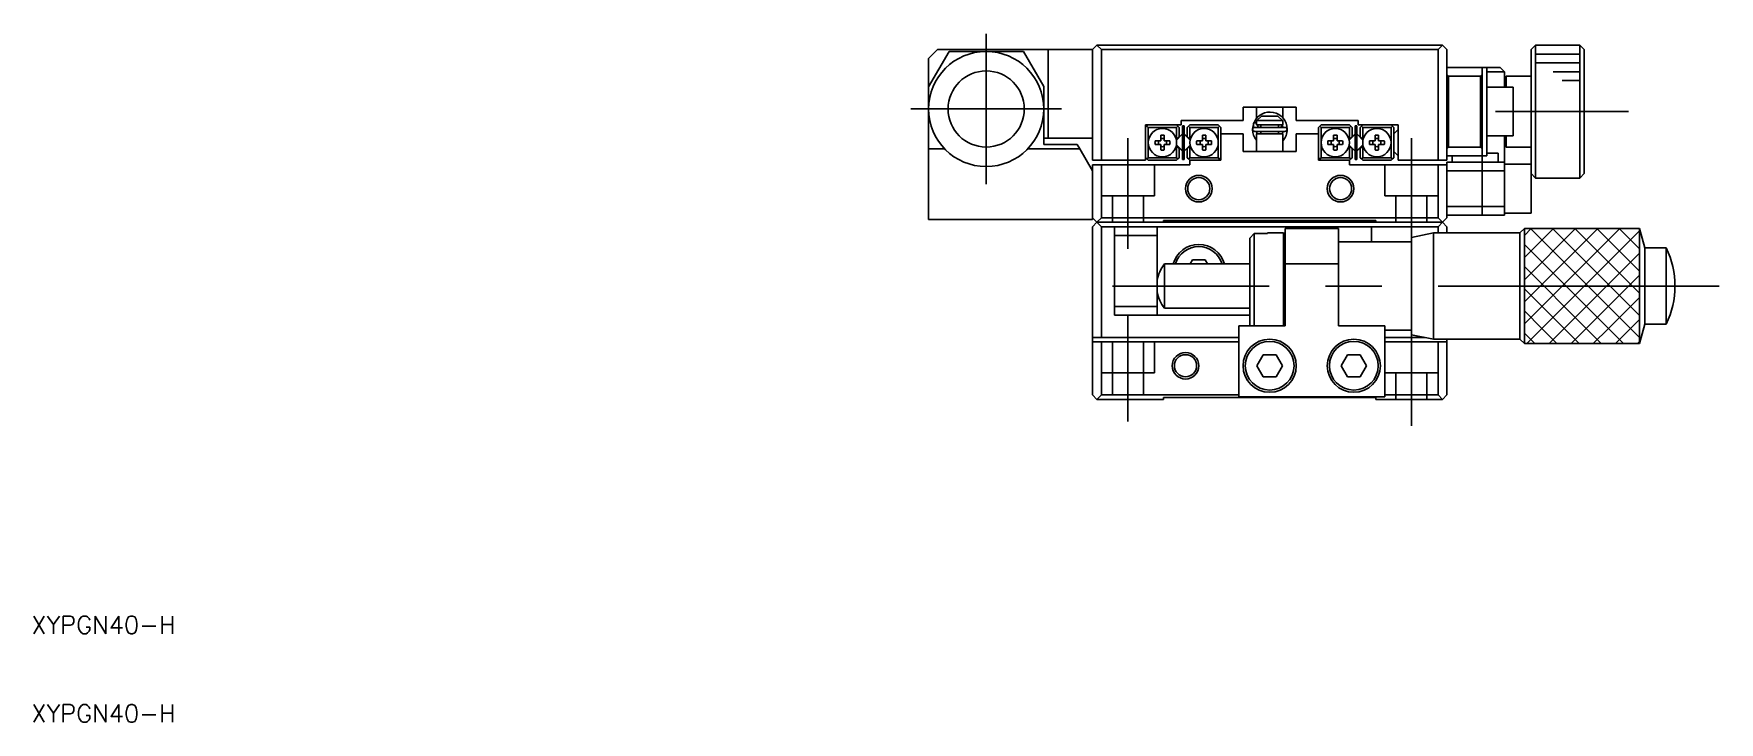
# Model space of a CAD drawing. Extents: x 181 to 534, y -40 to 193.
# Drawn here: x 181.3 to 371.5, y -39.9 to 37.9 of the extents above; entities that cross this region are included whole.
import ezdxf

# ---------------------------------------------------------------- set-up
doc = ezdxf.new("R2010")
doc.units = 0
doc.linetypes.add('CENTER', pattern=[50.8, 31.75, -6.35, 6.35, -6.35])
doc.linetypes.add('DASHED', pattern=[19.05, 12.7, -6.35])
doc.layers.get('0').update_dxf_attribs({"linetype": 'CONTINUOUS'})
doc.layers.add('CENTER', color=1, linetype='CENTER')
doc.styles.get("Standard").update_dxf_attribs({"font": 'txt.shx'})

msp = doc.modelspace()

# ---------------------------------------------------------------- linework, layer by layer
at = {"color": 7, "linetype": 'CONTINUOUS'}
for p, q in [((301.26, 36.55), (300.76, 36.05)), ((301.76, 36.05), (301.26, 36.55)), ((301.26, 36.55), (340.26, 36.55)), ((340.26, 36.55), (339.76, 36.05)), ((340.76, 36.05), (340.26, 36.55)), ((350.76, 36.55), (350.26, 36.05)), ((350.76, 36.55), (350.76, 21.55)), ((355.76, 36.55), (350.76, 36.55)), ((355.76, 21.55), (355.76, 36.55)), ((356.26, 36.05), (355.76, 36.55)), ((283.26, 36.05), (282.26, 35.05)), ((284.57, 35.85), (282.26, 31.85)), ((282.26, 31.85), (282.26, 35.05)), ((283.26, 36.05), (295.76, 36.05)), ((284.57, 35.85), (288.76, 35.85)), ((288.76, 35.85), (292.97, 35.85)), ((295.26, 31.88), (292.97, 35.85)), ((295.76, 36.05), (300.76, 36.05)), ((295.76, 36.05), (295.76, 26.05)), ((300.76, 23.55), (300.76, 36.05)), ((301.76, 36.05), (301.76, 23.55)), ((339.76, 36.05), (301.76, 36.05)), ((339.76, 23.55), (339.76, 36.05)), ((340.76, 36.05), (340.76, 23.55)), ((350.26, 23.1), (350.26, 36.05)), ((356.26, 36.05), (356.26, 22.05)), ((356.26, 36.05), (356.26, 22.05)), ((356.26, 36.05), (356.26, 36.05)), ((340.76, 34.05), (344.76, 34.05)), ((340.76, 33.25), (340.96, 33.05)), ((340.96, 33.05), (340.96, 25.05)), ((344.56, 33.05), (340.96, 33.05)), ((344.56, 33.05), (344.76, 33.25)), ((344.56, 25.05), (344.56, 33.05)), ((344.76, 34.05), (344.76, 33.25)), ((344.76, 34.05), (345.26, 34.05)), ((344.76, 33.25), (344.76, 32.92)), ((344.76, 32.92), (344.76, 33.25)), ((344.76, 32.05), (344.76, 32.92)), ((345.26, 34.05), (346.76, 34.05)), ((345.26, 34.05), (345.26, 32.05)), ((347.26, 33.55), (345.26, 33.55)), ((347.26, 33.55), (346.76, 34.05)), ((347.26, 33.55), (347.26, 31.8)), ((347.46, 33.05), (347.26, 32.85)), ((347.46, 33.05), (347.46, 31.8)), ((350.26, 33.05), (347.46, 33.05)), ((282.26, 29.35), (282.26, 31.85)), ((295.26, 29.35), (295.26, 31.88)), ((344.76, 32.05), (344.76, 26.05)), ((345.26, 26.05), (345.26, 32.05)), ((348.26, 31.8), (345.26, 31.8)), ((348.26, 26.3), (348.26, 31.8)), ((282.26, 24.85), (282.26, 29.35)), ((295.26, 25.35), (295.26, 29.35)), ((317.76, 29.55), (323.76, 29.55)), ((317.76, 28.05), (317.76, 29.55)), ((319.26, 29.55), (319.26, 28.27)), ((319.32, 28.05), (319.85, 28.55)), ((319.84, 28.55), (319.85, 28.55)), ((319.85, 28.55), (321.68, 28.55)), ((321.68, 28.55), (322.21, 28.05)), ((322.26, 28.31), (322.26, 29.55)), ((323.76, 29.55), (323.76, 28.05)), ((306.76, 27.55), (310.76, 27.55)), ((306.76, 23.55), (306.76, 27.55)), ((306.91, 27.4), (306.76, 27.25)), ((306.91, 27.4), (307.06, 27.55)), ((307.06, 27.25), (306.91, 27.4)), ((310.26, 27.25), (307.06, 27.25)), ((307.06, 27.25), (307.06, 25.55)), ((310.26, 27.55), (310.41, 27.4)), ((310.41, 27.4), (310.26, 27.25)), ((310.26, 25.95), (310.26, 27.25)), ((310.56, 27.25), (310.41, 27.4)), ((310.56, 27.25), (310.56, 26.25)), ((310.76, 28.05), (317.76, 28.05)), ((310.76, 27.55), (310.76, 28.05)), ((311.11, 27.45), (310.91, 27.45)), ((310.91, 27.45), (310.91, 23.65)), ((311.11, 27.45), (311.11, 23.65)), ((311.61, 27.4), (311.46, 27.25)), ((311.46, 26.25), (311.46, 27.25)), ((311.61, 27.4), (311.76, 27.55)), ((311.76, 27.25), (311.61, 27.4)), ((311.76, 27.55), (314.96, 27.55)), ((311.76, 27.25), (311.76, 25.95)), ((314.96, 27.25), (311.76, 27.25)), ((314.96, 27.55), (315.11, 27.4)), ((315.11, 27.4), (314.96, 27.25)), ((314.96, 25.55), (314.96, 27.25)), ((315.26, 27.25), (315.11, 27.4)), ((315.26, 27.25), (315.26, 26.55)), ((318.97, 27.77), (318.83, 27.08)), ((318.94, 27.66), (318.93, 27.62)), ((318.93, 27.62), (318.93, 27.59)), ((318.93, 27.59), (318.93, 27.55)), ((318.93, 27.55), (318.93, 27.52)), ((318.93, 27.52), (318.93, 27.48)), ((318.93, 27.48), (318.94, 27.45)), ((318.95, 27.7), (318.94, 27.66)), ((318.94, 27.45), (318.94, 27.41)), ((318.94, 27.41), (318.95, 27.38)), ((318.96, 27.76), (318.95, 27.73)), ((318.95, 27.73), (318.95, 27.7)), ((318.95, 27.38), (318.96, 27.34)), ((318.98, 27.8), (318.96, 27.76)), ((318.96, 27.34), (318.97, 27.31)), ((318.97, 27.31), (318.98, 27.27)), ((318.99, 27.83), (318.98, 27.8)), ((318.98, 27.27), (318.99, 27.26)), ((319, 27.86), (318.99, 27.83)), ((318.99, 27.84), (319.25, 27.76)), ((319, 27.83), (318.99, 27.83)), ((318.99, 27.83), (318.99, 27.83)), ((318.99, 27.83), (318.99, 27.83)), ((319.01, 27.83), (319, 27.83)), ((319, 27.83), (319, 27.83)), ((319.02, 27.83), (319.01, 27.83)), ((319.01, 27.83), (319.01, 27.83)), ((319.03, 27.83), (319.02, 27.83)), ((319.04, 27.83), (319.03, 27.83)), ((319.06, 27.82), (319.04, 27.83)), ((322.5, 27.27), (319.05, 27.27)), ((319.05, 26.82), (322.5, 26.82)), ((319.07, 27.82), (319.06, 27.82)), ((319.08, 27.82), (319.07, 27.82)), ((319.1, 27.81), (319.08, 27.82)), ((319.11, 27.81), (319.1, 27.81)), ((319.13, 27.8), (319.11, 27.81)), ((319.14, 27.79), (319.13, 27.8)), ((319.16, 27.79), (319.14, 27.79)), ((319.18, 27.78), (319.16, 27.79)), ((319.19, 27.77), (319.18, 27.78)), ((319.21, 27.77), (319.19, 27.77)), ((319.23, 27.76), (319.21, 27.77)), ((319.24, 27.75), (319.23, 27.76)), ((319.26, 27.74), (319.24, 27.75)), ((319.25, 27.76), (319.26, 27.75)), ((319.26, 28.27), (319.26, 28.27)), ((319.26, 28.27), (319.26, 28.27)), ((319.32, 28.05), (319.26, 28.05)), ((319.26, 28.05), (319.26, 27.55)), ((319.26, 27.55), (319.76, 27.55)), ((319.26, 27.55), (322.26, 27.55)), ((319.36, 26.55), (319.29, 26.82)), ((322.21, 28.05), (319.32, 28.05)), ((319.38, 27.53), (319.38, 27.55)), ((319.38, 27.55), (319.38, 27.55)), ((319.38, 27.52), (319.38, 27.53)), ((319.38, 27.51), (319.38, 27.52)), ((319.38, 27.49), (319.38, 27.51)), ((319.39, 27.48), (319.38, 27.49)), ((319.39, 27.47), (319.39, 27.48)), ((319.39, 27.45), (319.39, 27.47)), ((319.4, 27.44), (319.39, 27.45)), ((319.41, 27.43), (319.4, 27.44)), ((319.41, 27.42), (319.41, 27.43)), ((319.42, 27.4), (319.41, 27.42)), ((319.43, 27.39), (319.42, 27.4)), ((319.43, 27.38), (319.43, 27.39)), ((319.44, 27.37), (319.43, 27.38)), ((319.45, 27.36), (319.44, 27.37)), ((319.46, 27.35), (319.45, 27.36)), ((319.47, 27.34), (319.46, 27.35)), ((319.48, 27.33), (319.47, 27.34)), ((319.49, 27.33), (319.48, 27.33)), ((319.5, 27.32), (319.49, 27.33)), ((319.51, 27.31), (319.5, 27.32)), ((319.53, 27.3), (319.51, 27.31)), ((319.54, 27.3), (319.53, 27.3)), ((319.55, 27.29), (319.54, 27.3)), ((319.56, 27.29), (319.55, 27.29)), ((319.58, 27.28), (319.56, 27.29)), ((319.59, 27.28), (319.58, 27.28)), ((319.6, 27.28), (319.59, 27.28)), ((319.61, 27.28), (319.6, 27.28)), ((319.63, 27.27), (319.61, 27.28)), ((319.64, 27.27), (319.63, 27.27)), ((319.65, 27.27), (319.64, 27.27)), ((321.76, 27.55), (319.76, 27.55)), ((319.76, 27.55), (321.76, 27.55)), ((319.76, 27.55), (319.76, 27.27)), ((319.76, 26.82), (319.76, 26.55)), ((321.76, 27.55), (322.26, 27.55)), ((321.76, 27.27), (321.76, 27.55)), ((321.76, 26.55), (321.76, 26.82)), ((321.92, 27.27), (321.9, 27.27)), ((321.9, 27.27), (321.9, 27.27)), ((321.93, 27.28), (321.92, 27.27)), ((321.94, 27.28), (321.93, 27.28)), ((321.96, 27.28), (321.94, 27.28)), ((321.97, 27.28), (321.96, 27.28)), ((321.98, 27.29), (321.97, 27.28)), ((322, 27.29), (321.98, 27.29)), ((322.01, 27.3), (322, 27.29)), ((322.02, 27.3), (322.01, 27.3)), ((322.03, 27.31), (322.02, 27.3)), ((322.04, 27.32), (322.03, 27.31)), ((322.06, 27.32), (322.04, 27.32)), ((322.07, 27.33), (322.06, 27.32)), ((322.08, 27.34), (322.07, 27.33)), ((322.09, 27.35), (322.08, 27.34)), ((322.1, 27.36), (322.09, 27.35)), ((322.11, 27.37), (322.1, 27.36)), ((322.12, 27.38), (322.11, 27.37)), ((322.13, 27.4), (322.12, 27.39)), ((322.12, 27.39), (322.12, 27.38)), ((322.14, 27.41), (322.13, 27.4)), ((322.15, 27.44), (322.14, 27.42)), ((322.14, 27.42), (322.14, 27.41)), ((322.16, 27.45), (322.15, 27.44)), ((322.17, 27.49), (322.16, 27.48)), ((322.16, 27.48), (322.16, 27.46)), ((322.16, 27.46), (322.16, 27.45)), ((322.17, 27.55), (322.17, 27.54)), ((322.17, 27.54), (322.17, 27.53)), ((322.17, 27.53), (322.17, 27.52)), ((322.17, 27.52), (322.17, 27.5)), ((322.17, 27.5), (322.17, 27.49)), ((322.19, 27.55), (322.26, 27.27)), ((322.26, 26.82), (322.19, 26.55)), ((322.26, 28.05), (322.21, 28.05)), ((322.26, 27.55), (322.26, 28.05)), ((322.56, 27.83), (322.56, 27.84)), ((322.56, 27.83), (322.56, 27.84)), ((322.59, 27.77), (322.56, 27.83)), ((323.76, 28.05), (330.76, 28.05)), ((326.26, 27.25), (326.41, 27.4)), ((326.26, 27.25), (326.26, 26.55)), ((326.56, 27.55), (326.41, 27.4)), ((326.41, 27.4), (326.56, 27.25)), ((329.76, 27.55), (326.56, 27.55)), ((326.56, 27.25), (329.76, 27.25)), ((326.56, 25.55), (326.56, 27.25)), ((329.91, 27.4), (329.76, 27.55)), ((329.76, 27.25), (329.91, 27.4)), ((329.76, 27.25), (329.76, 25.95)), ((329.91, 27.4), (330.06, 27.25)), ((330.06, 26.25), (330.06, 27.25)), ((330.41, 27.45), (330.61, 27.45)), ((330.41, 27.45), (330.41, 23.65)), ((330.61, 27.45), (330.61, 23.65)), ((330.76, 28.05), (330.76, 27.55)), ((330.76, 27.55), (335.26, 27.55)), ((330.96, 27.25), (331.11, 27.4)), ((330.96, 27.25), (330.96, 26.25)), ((331.26, 27.55), (331.11, 27.4)), ((331.11, 27.4), (331.26, 27.25)), ((331.26, 27.25), (334.46, 27.25)), ((331.26, 25.95), (331.26, 27.25)), ((334.61, 27.4), (334.46, 27.55)), ((334.46, 27.25), (334.61, 27.4)), ((334.46, 27.25), (334.46, 25.55)), ((334.61, 27.4), (334.76, 27.25)), ((334.76, 23.85), (334.76, 27.25)), ((335.03, 26.8), (334.78, 26.55)), ((335.26, 27.03), (335.03, 26.8)), ((335.26, 27.55), (335.26, 23.55)), ((282.26, 16.85), (282.26, 24.85)), ((284.07, 24.85), (282.26, 24.85)), ((299.32, 24.85), (293.45, 24.85)), ((295.76, 26.05), (295.26, 26.05)), ((299.03, 25.35), (295.26, 25.35)), ((300.76, 26.05), (295.76, 26.05)), ((299.32, 24.85), (299.03, 25.35)), ((300.76, 22.35), (299.32, 24.85)), ((307.06, 25.55), (307.06, 23.85)), ((308.46, 25.75), (307.83, 25.75)), ((307.83, 25.35), (308.46, 25.35)), ((308.46, 26.38), (308.46, 25.75)), ((308.46, 25.35), (308.46, 24.73)), ((308.86, 25.75), (308.86, 26.38)), ((309.49, 25.75), (308.86, 25.75)), ((308.86, 24.73), (308.86, 25.35)), ((308.86, 25.35), (309.49, 25.35)), ((310.22, 25.91), (310.26, 25.95)), ((310.26, 25.15), (310.22, 25.19)), ((310.85, 26.45), (310.23, 25.84)), ((310.23, 25.27), (310.85, 24.65)), ((310.5, 25.04), (310.24, 25.3)), ((310.26, 25.95), (310.56, 26.25)), ((310.26, 23.85), (310.26, 25.15)), ((310.56, 24.85), (310.26, 25.15)), ((310.89, 24.65), (310.5, 25.04)), ((310.56, 24.85), (310.56, 23.85)), ((311.13, 26.45), (311.78, 25.81)), ((311.79, 25.84), (311.17, 26.45)), ((311.17, 24.65), (311.79, 25.27)), ((311.46, 26.25), (311.76, 25.95)), ((311.76, 25.15), (311.46, 24.85)), ((311.46, 23.85), (311.46, 24.85)), ((311.76, 25.95), (311.8, 25.91)), ((311.8, 25.19), (311.76, 25.15)), ((311.76, 25.15), (311.76, 23.85)), ((313.16, 25.75), (312.53, 25.75)), ((312.53, 25.35), (313.16, 25.35)), ((313.16, 26.38), (313.16, 25.75)), ((313.16, 25.35), (313.16, 24.73)), ((313.56, 25.75), (313.56, 26.38)), ((314.19, 25.75), (313.56, 25.75)), ((313.56, 24.73), (313.56, 25.35)), ((313.56, 25.35), (314.19, 25.35)), ((314.96, 23.85), (314.96, 25.55)), ((315.26, 26.55), (315.26, 23.55)), ((317.76, 26.55), (315.26, 26.55)), ((317.76, 24.55), (317.76, 26.55)), ((322.26, 26.55), (319.26, 26.55)), ((319.26, 26.55), (319.26, 24.55)), ((322.26, 24.55), (322.26, 26.55)), ((326.26, 26.55), (323.76, 26.55)), ((323.76, 26.55), (323.76, 24.55)), ((326.26, 23.55), (326.26, 26.55)), ((326.56, 23.85), (326.56, 25.55)), ((327.33, 25.75), (327.96, 25.75)), ((327.96, 25.35), (327.33, 25.35)), ((327.96, 25.75), (327.96, 26.38)), ((327.96, 24.73), (327.96, 25.35)), ((328.36, 26.38), (328.36, 25.75)), ((328.36, 25.75), (328.99, 25.75)), ((328.36, 25.35), (328.36, 24.73)), ((328.99, 25.35), (328.36, 25.35)), ((329.76, 25.95), (329.72, 25.91)), ((329.72, 25.19), (329.76, 25.15)), ((330.35, 26.45), (329.73, 25.84)), ((329.73, 25.27), (330.35, 24.65)), ((330.39, 26.45), (329.74, 25.81)), ((330.06, 26.25), (329.76, 25.95)), ((329.76, 25.15), (329.76, 23.85)), ((329.76, 25.15), (330.06, 24.85)), ((330.06, 23.85), (330.06, 24.85)), ((330.63, 24.65), (331.02, 25.04)), ((331.29, 25.84), (330.67, 26.45)), ((330.67, 24.65), (331.29, 25.27)), ((331.26, 25.95), (330.96, 26.25)), ((330.96, 24.85), (331.26, 25.15)), ((330.96, 24.85), (330.96, 23.85)), ((331.02, 25.04), (331.28, 25.3)), ((331.3, 25.91), (331.26, 25.95)), ((331.26, 25.15), (331.3, 25.19)), ((331.26, 23.85), (331.26, 25.15)), ((332.03, 25.75), (332.66, 25.75)), ((332.66, 25.35), (332.03, 25.35)), ((332.66, 25.75), (332.66, 26.38)), ((332.66, 24.73), (332.66, 25.35)), ((333.06, 26.38), (333.06, 25.75)), ((333.06, 25.75), (333.69, 25.75)), ((333.06, 25.35), (333.06, 24.73)), ((333.69, 25.35), (333.06, 25.35)), ((334.46, 25.55), (334.46, 23.85)), ((334.78, 25.55), (334.78, 26.55)), ((334.78, 24.55), (334.78, 25.55)), ((340.96, 25.05), (340.76, 24.85)), ((340.96, 25.05), (344.56, 25.05)), ((344.76, 24.85), (344.56, 25.05)), ((344.76, 25.18), (344.76, 26.05)), ((344.76, 25.18), (344.76, 24.85)), ((344.76, 24.85), (344.76, 25.18)), ((344.76, 24.85), (344.76, 24.05)), ((345.26, 26.3), (348.26, 26.3)), ((345.26, 26.05), (345.26, 24.05)), ((347.26, 26.3), (347.26, 25.35)), ((347.26, 23.35), (347.26, 25.35)), ((347.26, 25.25), (347.46, 25.05)), ((347.46, 26.3), (347.46, 25.05)), ((347.46, 25.05), (350.26, 25.05)), ((301.76, 23.55), (300.76, 23.55)), ((300.76, 17.05), (300.76, 23.05)), ((300.76, 23.05), (301.76, 23.05)), ((301.76, 23.55), (306.76, 23.55)), ((301.76, 23.05), (301.76, 17.05)), ((311.76, 23.05), (301.76, 23.05)), ((306.76, 23.85), (306.91, 23.7)), ((306.91, 23.7), (307.06, 23.85)), ((307.06, 23.55), (306.91, 23.7)), ((307.06, 23.85), (310.26, 23.85)), ((310.26, 23.55), (307.06, 23.55)), ((310.26, 23.85), (310.41, 23.7)), ((310.41, 23.7), (310.26, 23.55)), ((310.41, 23.7), (310.56, 23.85)), ((310.91, 23.65), (311.11, 23.65)), ((311.46, 23.85), (311.61, 23.7)), ((311.61, 23.7), (311.76, 23.85)), ((311.76, 23.55), (311.61, 23.7)), ((311.76, 23.85), (314.96, 23.85)), ((311.76, 23.55), (311.76, 23.05)), ((315.26, 23.55), (311.76, 23.55)), ((314.96, 23.85), (315.11, 23.7)), ((315.11, 23.7), (314.96, 23.55)), ((315.11, 23.7), (315.26, 23.85)), ((319.68, 24.55), (317.76, 24.55)), ((321.83, 24.55), (319.68, 24.55)), ((323.76, 24.55), (321.83, 24.55)), ((326.41, 23.7), (326.26, 23.85)), ((329.76, 23.55), (326.26, 23.55)), ((326.56, 23.85), (326.41, 23.7)), ((326.41, 23.7), (326.56, 23.55)), ((329.76, 23.85), (326.56, 23.85)), ((329.91, 23.7), (329.76, 23.85)), ((329.76, 23.55), (329.91, 23.7)), ((329.76, 23.05), (329.76, 23.55)), ((339.76, 23.05), (329.76, 23.05)), ((330.06, 23.85), (329.91, 23.7)), ((330.61, 23.65), (330.41, 23.65)), ((331.11, 23.7), (330.96, 23.85)), ((331.26, 23.85), (331.11, 23.7)), ((331.11, 23.7), (331.26, 23.55)), ((334.46, 23.85), (331.26, 23.85)), ((331.26, 23.55), (334.46, 23.55)), ((334.61, 23.7), (334.46, 23.85)), ((334.46, 23.55), (334.61, 23.7)), ((334.76, 23.85), (334.61, 23.7)), ((334.78, 24.55), (335.03, 24.3)), ((335.03, 24.3), (335.26, 24.07)), ((335.26, 23.55), (339.76, 23.55)), ((340.76, 23.55), (339.76, 23.55)), ((339.76, 17.05), (339.76, 23.05)), ((339.76, 23.05), (340.76, 23.05)), ((344.76, 24.05), (340.76, 24.05)), ((340.76, 23.05), (340.76, 23.35)), ((340.76, 23.35), (344.76, 23.35)), ((340.76, 23.05), (340.76, 17.05)), ((341.36, 23.35), (341.36, 24.05)), ((344.76, 23.35), (344.76, 24.05)), ((345.26, 24.05), (344.76, 24.05)), ((344.76, 23.35), (347.26, 23.35)), ((344.76, 22.35), (344.76, 23.35)), ((344.76, 23.35), (344.76, 22.35)), ((345.26, 24.35), (346.56, 24.35)), ((346.56, 23.35), (346.56, 24.35)), ((347.26, 23.35), (347.26, 22.35)), ((350.26, 23.1), (347.26, 23.1)), ((350.26, 17.6), (350.26, 23.1)), ((344.76, 22.35), (340.76, 22.35)), ((347.26, 22.35), (344.76, 22.35)), ((344.76, 22.35), (344.76, 18.35)), ((344.76, 18.35), (344.76, 22.35)), ((347.26, 18.35), (347.26, 22.35)), ((350.26, 22.05), (350.76, 21.55)), ((350.76, 21.55), (350.76, 21.55)), ((350.76, 21.55), (355.76, 21.55)), ((355.76, 21.55), (356.26, 22.05)), ((340.76, 18.35), (344.76, 18.35)), ((344.76, 17.35), (340.76, 17.35)), ((344.76, 18.35), (347.26, 18.35)), ((344.76, 17.35), (344.76, 18.35)), ((344.76, 18.35), (344.76, 17.35)), ((347.26, 17.35), (344.76, 17.35)), ((347.26, 18.35), (347.26, 17.35)), ((347.26, 17.6), (350.26, 17.6)), ((282.26, 16.85), (300.76, 16.85)), ((300.76, 16.85), (300.76, 17.05)), ((301.26, 16.55), (300.76, 17.05)), ((301.26, 16.55), (300.76, 16.05)), ((300.76, 3.55), (300.76, 16.05)), ((301.76, 17.05), (301.26, 16.55)), ((301.76, 16.05), (301.26, 16.55)), ((301.26, 16.55), (340.26, 16.55)), ((308.76, 16.55), (301.26, 16.55)), ((301.76, 17.05), (339.76, 17.05)), ((303.26, 16.05), (301.76, 16.05)), ((301.76, 16.05), (301.76, 3.55)), ((303.26, 15.05), (303.26, 16.05)), ((303.26, 16.05), (308.06, 16.05)), ((308.06, 16.05), (308.06, 15.05)), ((308.06, 16.05), (332.26, 16.05)), ((308.76, 16.75), (332.76, 16.75)), ((308.76, 16.55), (308.76, 16.75)), ((318.51, 14.76), (319.01, 15.27)), ((319.01, 15.27), (319.01, 4.85)), ((319.01, 15.27), (320.51, 15.27)), ((320.51, 15.27), (320.51, 15.35)), ((322.31, 15.35), (320.51, 15.35)), ((322.31, 4.85), (322.31, 15.35)), ((322.51, 15.15), (322.31, 15.35)), ((322.51, 11.85), (322.51, 15.85)), ((322.51, 15.85), (328.51, 15.85)), ((328.51, 15.85), (328.51, 11.85)), ((332.26, 16.05), (332.26, 14.35)), ((339.76, 16.05), (332.26, 16.05)), ((332.76, 16.75), (332.76, 16.55)), ((340.26, 16.55), (332.76, 16.55)), ((339.26, 15.35), (336.76, 14.85)), ((339.26, 15.35), (339.26, 3.35)), ((349.01, 15.35), (339.26, 15.35)), ((340.26, 16.55), (339.76, 17.05)), ((340.26, 16.55), (339.76, 16.05)), ((339.76, 15.35), (339.76, 16.05)), ((340.76, 17.05), (340.26, 16.55)), ((340.76, 16.05), (340.26, 16.55)), ((340.76, 16.05), (340.76, 15.35)), ((349.51, 15.85), (349.01, 15.35)), ((349.01, 15.35), (349.01, 3.35)), ((349.51, 15.85), (362.51, 15.85)), ((349.51, 2.85), (349.51, 15.85)), ((363.1, 13.65), (362.51, 15.85)), ((362.51, 15.85), (362.51, 2.85)), ((308.06, 15.05), (303.26, 15.05)), ((303.26, 15.05), (303.26, 7.05)), ((308.06, 7.05), (308.06, 15.05)), ((318.51, 4.85), (318.51, 14.76)), ((336.76, 14.35), (328.51, 14.35)), ((336.76, 14.85), (336.76, 3.85)), ((363.1, 13.65), (363.1, 5.05)), ((365.51, 13.65), (363.1, 13.65)), ((365.51, 13.65), (365.51, 5.05)), ((308.89, 11.85), (308.89, 6.85)), ((318.51, 11.85), (308.89, 11.85)), ((311.78, 11.85), (312.04, 12.3)), ((312.04, 12.3), (311.78, 11.85)), ((312.04, 12.3), (313.48, 12.3)), ((313.48, 12.3), (312.04, 12.3)), ((313.48, 12.3), (313.74, 11.85)), ((313.74, 11.85), (313.48, 12.3)), ((322.51, 11.85), (322.51, 4.85)), ((328.51, 11.85), (322.51, 11.85)), ((328.51, 4.85), (328.51, 11.85)), ((303.26, 7.05), (308.06, 7.05)), ((303.26, 6.05), (303.26, 7.05)), ((308.06, 6.05), (303.26, 6.05)), ((308.06, 7.05), (308.06, 6.05)), ((318.51, 6.05), (308.06, 6.05)), ((308.89, 6.85), (318.51, 6.85)), ((317.26, -3.15), (317.26, 4.85)), ((322.51, 4.85), (317.26, 4.85)), ((333.76, 4.85), (328.51, 4.85)), ((333.76, -3.15), (333.76, 4.85)), ((333.76, 4.35), (336.76, 4.35)), ((336.76, 3.85), (339.26, 3.35)), ((362.51, 2.85), (363.1, 5.05)), ((363.1, 5.05), (365.51, 5.05)), ((301.76, 3.55), (300.76, 3.55)), ((300.76, 3.05), (300.76, 3.55)), ((300.76, -2.95), (300.76, 3.05)), ((300.76, 3.05), (301.76, 3.05)), ((301.76, 3.55), (317.26, 3.55)), ((301.76, 3.05), (301.76, -2.95)), ((317.26, 3.05), (301.76, 3.05)), ((333.76, 3.55), (338.26, 3.55)), ((339.76, 3.05), (333.76, 3.05)), ((339.26, 3.35), (349.01, 3.35)), ((339.76, -2.95), (339.76, 3.05)), ((339.76, 3.05), (340.76, 3.05)), ((340.76, 3.35), (340.76, 3.05)), ((340.76, 3.05), (340.76, -2.95)), ((349.01, 3.35), (349.51, 2.85)), ((362.51, 2.85), (349.51, 2.85)), ((319.32, 0.35), (320.04, 1.6)), ((320.04, 1.6), (319.32, 0.35)), ((320.04, -0.9), (319.32, 0.35)), ((320.04, 1.6), (321.48, 1.6)), ((321.48, 1.6), (320.04, 1.6)), ((321.48, 1.6), (322.2, 0.35)), ((322.2, 0.35), (321.48, 1.6)), ((322.2, 0.35), (321.48, -0.9)), ((328.82, 0.35), (329.54, 1.6)), ((329.54, 1.6), (328.82, 0.35)), ((329.54, -0.9), (328.82, 0.35)), ((329.54, 1.6), (330.98, 1.6)), ((330.98, 1.6), (329.54, 1.6)), ((330.98, 1.6), (331.7, 0.35)), ((331.7, 0.35), (330.98, 1.6)), ((331.7, 0.35), (330.98, -0.9)), ((321.48, -0.9), (320.04, -0.9)), ((330.98, -0.9), (329.54, -0.9)), ((301.26, -3.45), (300.76, -2.95)), ((301.76, -2.95), (301.26, -3.45)), ((308.76, -3.45), (301.26, -3.45)), ((301.76, -2.95), (317.26, -2.95)), ((308.76, -3.25), (332.76, -3.25)), ((308.76, -3.45), (308.76, -3.25)), ((317.26, -3.15), (333.76, -3.15)), ((332.76, -3.25), (332.76, -3.45)), ((340.26, -3.45), (332.76, -3.45)), ((333.76, -2.95), (339.76, -2.95)), ((340.26, -3.45), (339.76, -2.95)), ((340.76, -2.95), (340.26, -3.45))]:
    msp.add_line(p, q, dxfattribs=at)
at = {"color": 3, "linetype": 'CONTINUOUS'}
for p, q in [((355.76, 35.55), (350.76, 35.55)), ((355.76, 34.55), (350.76, 34.55)), ((355.76, 33.55), (352.76, 33.55)), ((355.76, 32.55), (353.76, 32.55)), ((349.51, 15.85), (349.51, 2.85)), ((362.51, 15.85), (349.51, 15.85)), ((349.51, 15.07), (350.29, 15.85)), ((349.51, 12.57), (352.79, 15.85)), ((349.51, 10.07), (355.29, 15.85)), ((349.51, 7.57), (357.79, 15.85)), ((349.51, 5.07), (360.29, 15.85)), ((350.19, 15.85), (361.49, 4.55)), ((351.49, 4.55), (362.51, 15.57)), ((352.69, 15.85), (362.51, 6.04)), ((355.19, 15.85), (362.51, 8.54)), ((357.69, 15.85), (362.51, 11.04)), ((360.19, 15.85), (362.51, 13.54)), ((362.51, 15.85), (362.51, 2.85)), ((349.51, 14.04), (358.99, 4.55)), ((349.51, 11.54), (356.49, 4.55)), ((353.99, 4.55), (362.51, 13.07)), ((356.49, 4.55), (362.51, 10.57)), ((349.51, 9.04), (353.99, 4.55)), ((358.99, 4.55), (362.51, 8.07)), ((349.51, 6.54), (351.49, 4.55)), ((349.51, 4.04), (350.69, 2.85)), ((349.79, 2.85), (351.49, 4.55)), ((351.49, 4.55), (353.19, 2.85)), ((352.29, 2.85), (353.99, 4.55)), ((353.99, 4.55), (355.69, 2.85)), ((354.79, 2.85), (356.49, 4.55)), ((356.49, 4.55), (358.19, 2.85)), ((357.29, 2.85), (358.99, 4.55)), ((358.99, 4.55), (360.69, 2.85)), ((359.79, 2.85), (361.49, 4.55)), ((361.49, 4.55), (362.51, 5.57)), ((361.49, 4.55), (362.51, 3.54)), ((349.51, 2.85), (362.51, 2.85)), ((362.29, 2.85), (362.51, 3.07))]:
    msp.add_line(p, q, dxfattribs=at)
at = {"color": 3, "linetype": 'DASHED'}
for p, q in [((301.76, 23.05), (301.76, 19.55)), ((307.76, 23.05), (307.76, 19.55)), ((333.76, 23.05), (333.76, 19.55)), ((339.76, 23.05), (339.76, 19.55)), ((307.76, 19.55), (301.76, 19.55)), ((303.01, 19.55), (303.01, 16.55)), ((306.51, 19.55), (306.51, 16.55)), ((339.76, 19.55), (333.76, 19.55)), ((335.01, 19.55), (335.01, 16.55)), ((338.51, 19.55), (338.51, 16.55)), ((301.76, 3.05), (301.76, -0.45)), ((303.01, 3.05), (303.01, -2.95)), ((306.51, 3.05), (306.51, -2.95)), ((307.76, 3.05), (307.76, -0.45)), ((333.76, 3.05), (333.76, -0.45)), ((339.76, 3.05), (339.76, -0.45)), ((307.76, -0.45), (301.76, -0.45)), ((339.76, -0.45), (333.76, -0.45)), ((335.01, -0.45), (335.01, -3.45)), ((338.51, -0.45), (338.51, -3.45))]:
    msp.add_line(p, q, dxfattribs=at)
at = {"color": 7, "linetype": 'CONTINUOUS'}
for centre, radius in [((288.76, 29.35), 6.5), ((288.76, 29.35), 4.3), ((308.66, 25.55), 1.6), ((313.36, 25.55), 1.6), ((328.16, 25.55), 1.6), ((332.86, 25.55), 1.6), ((312.76, 20.35), 1.25), ((328.76, 20.35), 1.25), ((320.76, 0.35), 3), ((320.76, 0.35), 2.75), ((330.26, 0.35), 3), ((330.26, 0.35), 2.75), ((311.26, 0.35), 1.25)]:
    msp.add_circle(centre, radius, dxfattribs=at)
at = {"color": 3, "linetype": 'CONTINUOUS'}
for centre in [(312.76, 20.35), (328.76, 20.35), (311.26, 0.35)]:
    msp.add_circle(centre, 1.5, dxfattribs=at)
at = {"color": 7, "linetype": 'CONTINUOUS'}
for centre, radius, start, end in [((320.78, 27.05), 1.95, 0.8908, 156.3781), ((319.05, 27.05), 0.225, 90, 270), ((320.78, 27.05), 1.95, 180.8024, 218.8769), ((320.78, 27.05), 1.95, 319.5969, 359.1664), ((322.5, 27.05), 0.225, 270, 90), ((308.66, 25.55), 0.85, 166.391, 193.609), ((308.66, 25.55), 0.459, 154.1861, 205.8139), ((308.66, 25.55), 0.85, 76.391, 103.609), ((308.66, 25.55), 0.459, 64.1861, 115.8139), ((308.66, 25.55), 0.459, 244.1861, 295.8139), ((308.66, 25.55), 0.459, 334.1861, 25.8139), ((308.66, 25.55), 0.85, 346.391, 13.609), ((310.99, 26.31), 0.2, 114.3061, 135), ((311.03, 26.31), 0.2, 45, 65.6939), ((310.99, 26.31), 0.2, 45, 53.9573), ((313.36, 25.55), 0.85, 166.391, 193.609), ((313.36, 25.55), 0.459, 154.1861, 205.8139), ((313.36, 25.55), 0.85, 76.391, 103.609), ((313.36, 25.55), 0.459, 64.1861, 115.8139), ((313.36, 25.55), 0.459, 244.1861, 295.8139), ((313.36, 25.55), 0.459, 334.1861, 25.8139), ((313.36, 25.55), 0.85, 346.391, 13.609), ((328.16, 25.55), 0.85, 166.391, 193.609), ((328.16, 25.55), 0.459, 154.1861, 205.8139), ((328.16, 25.55), 0.85, 76.391, 103.609), ((328.16, 25.55), 0.459, 64.1861, 115.8139), ((328.16, 25.55), 0.459, 244.1861, 295.8139), ((328.16, 25.55), 0.459, 334.1861, 25.8139), ((328.16, 25.55), 0.85, 346.391, 13.609), ((330.49, 26.31), 0.2, 114.3061, 135), ((330.53, 26.31), 0.2, 126.0427, 135), ((330.53, 26.31), 0.2, 45, 65.6939), ((332.86, 25.55), 0.85, 166.391, 193.609), ((332.86, 25.55), 0.459, 154.1861, 205.8139), ((332.86, 25.55), 0.85, 76.391, 103.609), ((332.86, 25.55), 0.459, 64.1861, 115.8139), ((332.86, 25.55), 0.459, 244.1861, 295.8139), ((332.86, 25.55), 0.459, 334.1861, 25.8139), ((332.86, 25.55), 0.85, 346.391, 13.609), ((308.66, 25.55), 0.85, 256.391, 283.609), ((310.99, 24.79), 0.2, 225, 245.6939), ((311.03, 24.79), 0.2, 225, 233.9573), ((311.03, 24.79), 0.2, 294.3061, 315), ((313.36, 25.55), 0.85, 256.391, 283.609), ((328.16, 25.55), 0.85, 256.391, 283.609), ((330.49, 24.79), 0.2, 225, 245.6939), ((330.49, 24.79), 0.2, 306.0427, 315), ((330.53, 24.79), 0.2, 294.3061, 315), ((332.86, 25.55), 0.85, 256.391, 283.609), ((312.76, 11.05), 3, 90, 164.5341), ((312.76, 11.05), 2.75, 90, 163.0877), ((312.76, 11.05), 3, 15.4659, 90), ((312.76, 11.05), 2.75, 16.9123, 90), ((356.76, 9.35), 9.75, 333.8162, 26.1838), ((312.01, 9.35), 4, 141.3178, 170.932), ((312.01, 9.35), 4, 189.068, 218.6822)]:
    msp.add_arc(centre, radius, start, end, dxfattribs=at)
at = {"layer": 'CENTER', "color": 1, "linetype": 'CENTER'}
for p, q in [((288.76, 37.85), (288.76, 20.85)), ((280.26, 29.35), (297.26, 29.35)), ((361.26, 29.05), (346.26, 29.05)), ((304.76, 26.05), (304.76, 13.55)), ((336.76, 26.05), (336.76, 13.55)), ((371.51, 9.35), (303.01, 9.35)), ((304.76, 6.05), (304.76, -5.95)), ((336.76, 6.05), (336.76, -6.45))]:
    msp.add_line(p, q, dxfattribs=at)

# ---------------------------------------------------------------- texts
at = {"color": 7, "linetype": 'CONTINUOUS'}
for p in [(180.99, -29.92), (180.99, -39.92)]:
    msp.add_text('XYPGN40-H', height=2, dxfattribs=at).set_placement(p)

doc.saveas('drawing.dxf')
